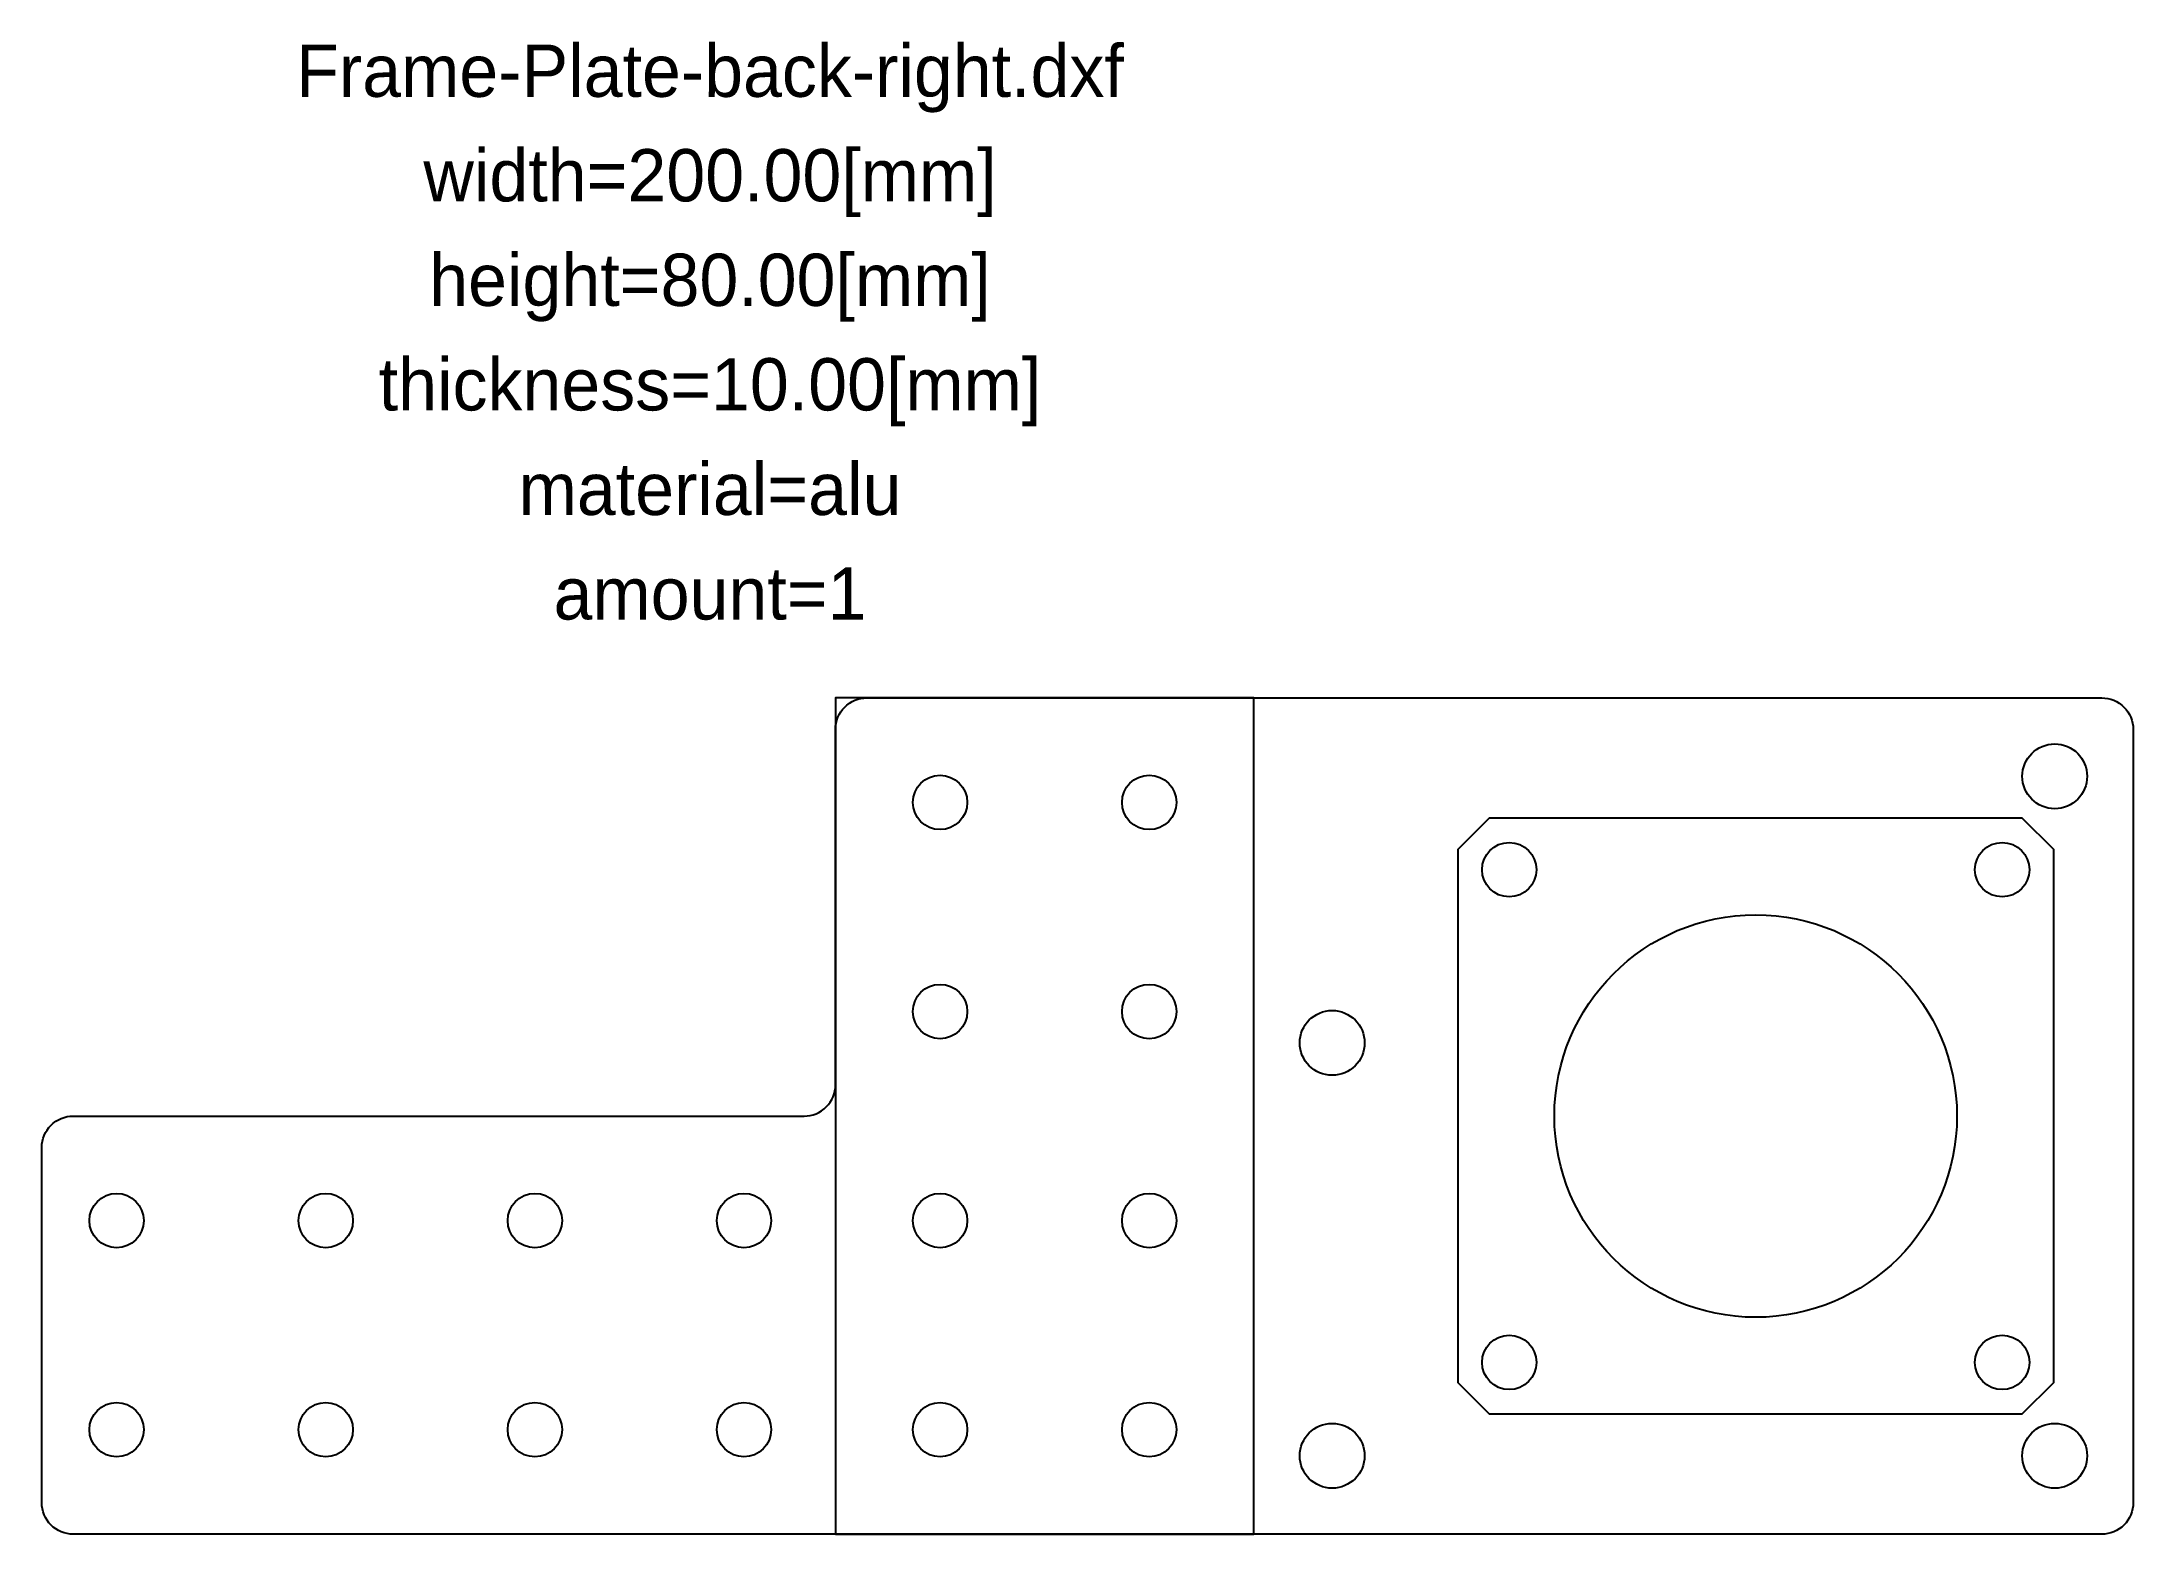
# Model space of a CAD drawing. Header units: metres. Extents: x -164 to 36, y -40 to 103.
import ezdxf
from ezdxf.enums import TextEntityAlignment as Align

# ---------------------------------------------------------------- set-up
doc = ezdxf.new("R2010")
doc.units = ezdxf.units.M
doc.layers.add('annotation', color=2, linetype='Continuous')
doc.layers.add('outline', color=2, linetype='Continuous')
doc.styles.add('LiberationSerif', font='LiberationSerif-Regular.ttf')

msp = doc.modelspace()

# ---------------------------------------------------------------- linework, layer by layer
msp.add_lwpolyline([(33.1, -40), (-160.9, -40, -0.414214), (-163.9, -37), (-163.9, -3, -0.414214), (-160.9, 0), (-91, 0, 0.414214), (-88, 3), (-88, 37, -0.414214), (-85, 40), (33.1, 40, -0.414214), (36.1, 37), (36.1, -37, -0.414214)], format="xyb", close=True)
for centre, radius in [((28.6, 32.5), 3.1), ((-78, 30), 2.6), ((-58, 30), 2.6), ((-23.57, 23.57), 2.6), ((23.57, 23.57), 2.6), ((0, 0), 19.25), ((-78, 10), 2.6), ((-58, 10), 2.6), ((-40.5, 7), 3.1), ((-156.75, -10), 2.6), ((-136.75, -10), 2.6), ((-116.75, -10), 2.6), ((-96.75, -10), 2.6), ((-78, -10), 2.6), ((-58, -10), 2.6), ((-23.57, -23.57), 2.6), ((23.57, -23.57), 2.6), ((-156.75, -30), 2.6), ((-136.75, -30), 2.6), ((-116.75, -30), 2.6), ((-96.75, -30), 2.6), ((-78, -30), 2.6), ((-58, -30), 2.6), ((-40.5, -32.5), 3.1), ((28.6, -32.5), 3.1)]:
    msp.add_circle(centre, radius)
at = {"layer": 'outline'}
for points in [[(-88, -40), (-48, -40), (-48, 40), (-88, 40)], [(-25.5, -28.5), (25.5, -28.5), (28.5, -25.5), (28.5, 25.5), (25.5, 28.5), (-25.5, 28.5), (-28.5, 25.5), (-28.5, -25.5)]]:
    msp.add_lwpolyline(points, close=True, dxfattribs=at)

# ---------------------------------------------------------------- texts
at = {"layer": 'annotation', "style": 'LiberationSerif'}
for s, p in [('Frame-Plate-back-right.dxf', (-100, 100)), ('width=200.00[mm]', (-100, 90)), ('height=80.00[mm]', (-100, 80)), ('thickness=10.00[mm]', (-100, 70)), ('material=alu', (-100, 60)), ('amount=1', (-100, 50))]:
    msp.add_text(s, height=5, dxfattribs=at).set_placement(p, align=Align.MIDDLE_CENTER)

doc.saveas('drawing.dxf')
